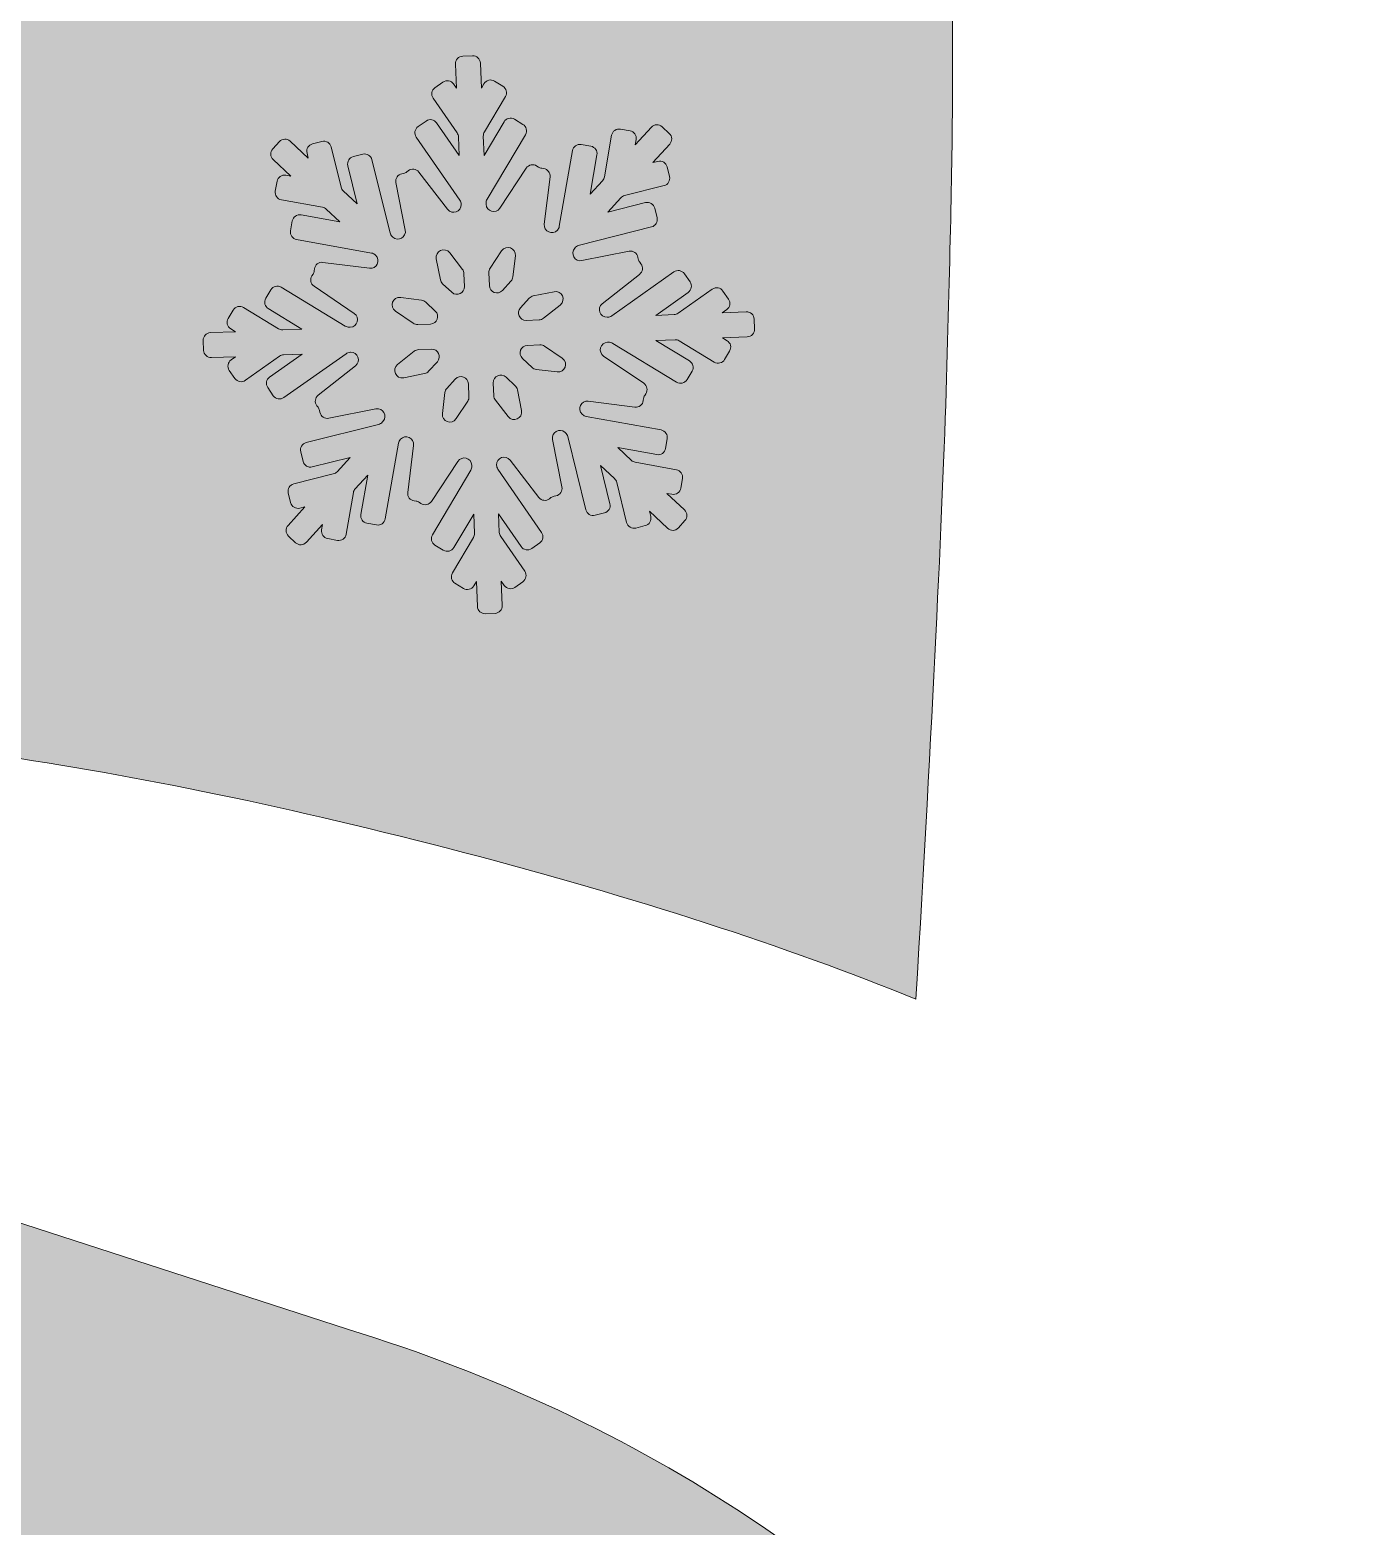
# Model space of a CAD drawing. Header units: millimetres. Extents: x 28 to 188, y -114 to -17.
# Drawn here: x 163.3 to 188.42, y -65.72 to -37.48 of the extents above; entities that cross this region are included whole.
import ezdxf

# ---------------------------------------------------------------- set-up
doc = ezdxf.new("R2010")
doc.units = ezdxf.units.MM
doc.header["$MEASUREMENT"] = 0
doc.layers.add('engraving', color=7, linetype='Continuous')
doc.layers.add('Layer 1', color=7, linetype='Continuous')

msp = doc.modelspace()

# ---------------------------------------------------------------- hatches: boundary and pattern name
at = {"layer": 'Layer 1'}
h = msp.add_hatch(color=2, dxfattribs=at)
h.dxf.hatch_style = 2
edge = h.paths.add_edge_path()
edge.add_spline(control_points=[(186.9, -77.701), (185.937, -75.24), (184.61, -72.989), (182.918, -70.95), (181.225, -68.912), (179.224, -67.123), (176.917, -65.583), (174.609, -64.045), (172.07, -62.853), (169.299, -62.005), (169.299, -62.005), (156.143, -57.736), (156.143, -57.736), (155.295, -57.198), (154.585, -56.466), (154.008, -55.543), (153.432, -54.619), (153.564, -53.736), (154.412, -52.888), (155.488, -52.042), (156.738, -51.503), (158.162, -51.272), (159.586, -51.042), (161.066, -51.004), (162.606, -51.157), (165.298, -51.543), (168.261, -52.158), (171.493, -53.004), (174.724, -53.851), (177.569, -54.774), (180.032, -55.773), (180.34, -50.542), (180.533, -46.638), (180.61, -44.059), (180.686, -41.483), (180.725, -39.559), (180.725, -38.289), (180.725, -37.019), (180.725, -36.078), (180.725, -35.462), (180.725, -34.847), (180.801, -33.885), (180.956, -32.576), (176.802, -31.116), (172.704, -30.134), (168.665, -29.633), (166.954, -29.421), (165.24, -29.272), (163.522, -29.178), (162.804, -28.646), (161.938, -28.303), (160.997, -28.231), (162.502, -27.116), (163.481, -25.332), (163.481, -23.316), (163.481, -19.935), (160.741, -17.195), (157.361, -17.195), (153.98, -17.195), (151.24, -19.935), (151.24, -23.316), (151.24, -25.332), (152.22, -27.116), (153.725, -28.231), (152.55, -28.321), (151.491, -28.831), (150.693, -29.608), (149.341, -29.831), (147.966, -30.125), (146.565, -30.499), (143.409, -31.269), (140.696, -32.403), (138.428, -33.903), (136.158, -35.403), (134.273, -37.135), (132.773, -39.097), (131.273, -41.059), (130.176, -43.194), (129.483, -45.502), (128.791, -47.81), (128.445, -50.196), (128.445, -52.657), (128.445, -55.658), (129.079, -58.659), (130.35, -61.659), (131.618, -64.66), (133.349, -67.45), (135.543, -70.026), (137.736, -72.605), (140.332, -74.874), (143.333, -76.836), (146.333, -78.798), (149.641, -80.202), (153.258, -81.048), (154.104, -81.279), (154.989, -81.568), (155.912, -81.913), (156.835, -82.26), (157.702, -82.683), (158.509, -83.184), (159.317, -83.684), (159.989, -84.299), (160.529, -85.03), (161.066, -85.762), (161.337, -86.587), (161.337, -87.511), (161.182, -88.82), (160.682, -89.723), (159.836, -90.223), (158.989, -90.725), (157.95, -91.013), (156.72, -91.089), (154.719, -91.089), (152.854, -90.782), (151.123, -90.166), (149.392, -89.551), (147.641, -88.896), (145.872, -88.203), (145.872, -88.203), (140.448, -86.242), (140.448, -86.242), (139.293, -85.779), (138.139, -85.337), (136.985, -84.915), (135.831, -84.492), (134.677, -84.088), (133.523, -83.703), (133.523, -83.703), (127.983, -108.516), (127.983, -108.516), (131.446, -109.825), (134.273, -110.824), (136.466, -111.516), (138.659, -112.208), (140.794, -112.786), (142.871, -113.247), (144.64, -113.631), (146.602, -113.899), (148.757, -114.055), (150.91, -114.209), (153.143, -114.247), (155.451, -114.171), (156.68, -114.171), (157.835, -114.15), (158.913, -114.113), (159.989, -114.073), (160.797, -114.015), (161.337, -113.94), (165.261, -113.478), (168.895, -112.497), (172.243, -110.996), (175.59, -109.496), (178.455, -107.534), (180.84, -105.11), (183.224, -102.687), (185.091, -99.842), (186.438, -96.571), (187.783, -93.301), (188.418, -89.628), (188.343, -85.549), (188.343, -82.78), (187.86, -80.164), (186.9, -77.701)], knot_values=[0, 0, 0, 0, 1, 1, 1, 2, 2, 2, 3, 3, 3, 4, 4, 4, 5, 5, 5, 6, 6, 6, 7, 7, 7, 8, 8, 8, 9, 9, 9, 10, 10, 10, 11, 11, 11, 12, 12, 12, 13, 13, 13, 14, 14, 14, 15, 15, 15, 16, 16, 16, 17, 17, 17, 18, 18, 18, 19, 19, 19, 20, 20, 20, 21, 21, 21, 22, 22, 22, 23, 23, 23, 24, 24, 24, 25, 25, 25, 26, 26, 26, 27, 27, 27, 28, 28, 28, 29, 29, 29, 30, 30, 30, 31, 31, 31, 32, 32, 32, 33, 33, 33, 34, 34, 34, 35, 35, 35, 36, 36, 36, 37, 37, 37, 38, 38, 38, 39, 39, 39, 40, 40, 40, 41, 41, 41, 42, 42, 42, 43, 43, 43, 44, 44, 44, 45, 45, 45, 46, 46, 46, 47, 47, 47, 48, 48, 48, 49, 49, 49, 50, 50, 50, 51, 51, 51, 52, 52, 52, 53, 53, 53, 54, 54, 54, 54], degree=3, periodic=1)
edge = h.paths.add_edge_path()
edge.add_spline(control_points=[(153.553, -23.316), (153.553, -21.216), (155.261, -19.508), (157.361, -19.508), (159.46, -19.508), (161.168, -21.216), (161.168, -23.316), (161.168, -25.415), (159.46, -27.123), (157.361, -27.123), (155.261, -27.123), (153.553, -25.415), (153.553, -23.316)], knot_values=[0, 0, 0, 0, 1, 1, 1, 2, 2, 2, 3, 3, 3, 4, 4, 4, 4], degree=3, periodic=1)

# ---------------------------------------------------------------- linework, layer by layer
at = {"layer": 'engraving', "lineweight": 0}
for points, knots in [([(176.978, -42.936), (176.975, -42.857), (176.908, -42.796), (176.83, -42.799), (176.83, -42.799), (176.375, -42.816), (176.375, -42.816), (176.375, -42.816), (176.459, -42.757), (176.459, -42.757), (176.523, -42.711), (176.539, -42.623), (176.494, -42.559), (176.494, -42.559), (176.388, -42.406), (176.388, -42.406), (176.343, -42.34), (176.253, -42.324), (176.188, -42.37), (176.188, -42.37), (175.544, -42.825), (175.544, -42.825), (175.521, -42.841), (175.495, -42.85), (175.467, -42.851), (175.467, -42.851), (175.119, -42.865), (175.119, -42.865), (175.119, -42.865), (175.732, -42.432), (175.732, -42.432), (175.796, -42.387), (175.812, -42.298), (175.767, -42.234), (175.767, -42.234), (175.662, -42.081), (175.662, -42.081), (175.616, -42.015), (175.527, -41.999), (175.462, -42.045), (175.462, -42.045), (174.288, -42.874), (174.288, -42.874), (174.266, -42.89), (174.239, -42.899), (174.212, -42.9), (174.212, -42.9), (174.205, -42.9), (174.205, -42.9), (174.066, -42.906), (174.002, -42.731), (174.111, -42.645), (174.111, -42.645), (174.814, -42.091), (174.814, -42.091), (174.876, -42.043), (174.887, -41.954), (174.839, -41.892), (174.839, -41.892), (174.817, -41.862), (174.817, -41.862), (174.803, -41.845), (174.794, -41.824), (174.79, -41.803), (174.79, -41.803), (174.783, -41.767), (174.783, -41.767), (174.767, -41.689), (174.692, -41.639), (174.615, -41.654), (174.615, -41.654), (173.726, -41.831), (173.726, -41.831), (173.591, -41.858), (173.5, -41.697), (173.593, -41.595), (173.593, -41.595), (173.607, -41.579), (173.607, -41.579), (173.626, -41.558), (173.651, -41.543), (173.678, -41.537), (173.678, -41.537), (175.041, -41.195), (175.041, -41.195), (175.117, -41.176), (175.164, -41.098), (175.145, -41.022), (175.145, -41.022), (175.1, -40.841), (175.1, -40.841), (175.081, -40.764), (175.003, -40.717), (174.926, -40.736), (174.926, -40.736), (174.213, -40.915), (174.213, -40.915), (174.213, -40.915), (174.459, -40.646), (174.459, -40.646), (174.478, -40.625), (174.502, -40.61), (174.529, -40.604), (174.529, -40.604), (175.276, -40.416), (175.276, -40.416), (175.352, -40.397), (175.399, -40.32), (175.38, -40.243), (175.38, -40.243), (175.335, -40.062), (175.335, -40.062), (175.316, -39.985), (175.238, -39.939), (175.162, -39.958), (175.162, -39.958), (175.064, -39.982), (175.064, -39.982), (175.064, -39.982), (175.384, -39.632), (175.384, -39.632), (175.437, -39.574), (175.433, -39.484), (175.376, -39.431), (175.376, -39.431), (175.241, -39.304), (175.241, -39.304), (175.183, -39.25), (175.091, -39.254), (175.038, -39.312), (175.038, -39.312), (174.732, -39.647), (174.732, -39.647), (174.732, -39.647), (174.749, -39.547), (174.749, -39.547), (174.763, -39.47), (174.711, -39.396), (174.634, -39.382), (174.634, -39.382), (174.453, -39.349), (174.453, -39.349), (174.375, -39.335), (174.301, -39.387), (174.287, -39.466), (174.287, -39.466), (174.15, -40.252), (174.15, -40.252), (174.146, -40.278), (174.133, -40.303), (174.115, -40.323), (174.115, -40.323), (173.881, -40.58), (173.881, -40.58), (173.881, -40.58), (174.01, -39.837), (174.01, -39.837), (174.023, -39.76), (173.972, -39.686), (173.895, -39.672), (173.895, -39.672), (173.714, -39.639), (173.714, -39.639), (173.636, -39.625), (173.561, -39.677), (173.548, -39.755), (173.548, -39.755), (173.299, -41.184), (173.299, -41.184), (173.294, -41.211), (173.282, -41.236), (173.264, -41.256), (173.264, -41.256), (173.264, -41.256), (173.264, -41.256), (173.17, -41.359), (172.999, -41.281), (173.016, -41.143), (173.016, -41.143), (173.124, -40.252), (173.124, -40.252), (173.134, -40.174), (173.079, -40.103), (173.001, -40.093), (173.001, -40.093), (172.966, -40.089), (172.966, -40.089), (172.944, -40.086), (172.923, -40.078), (172.904, -40.066), (172.904, -40.066), (172.876, -40.046), (172.876, -40.046), (172.81, -40.002), (172.72, -40.019), (172.676, -40.086), (172.676, -40.086), (172.178, -40.841), (172.178, -40.841), (172.101, -40.956), (171.921, -40.906), (171.916, -40.768), (171.916, -40.768), (171.915, -40.752), (171.915, -40.752), (171.914, -40.724), (171.921, -40.697), (171.935, -40.673), (171.935, -40.673), (172.658, -39.454), (172.658, -39.454), (172.698, -39.386), (172.677, -39.299), (172.61, -39.259), (172.61, -39.259), (172.452, -39.163), (172.452, -39.163), (172.384, -39.121), (172.296, -39.143), (172.255, -39.212), (172.255, -39.212), (171.878, -39.846), (171.878, -39.846), (171.878, -39.846), (171.864, -39.481), (171.864, -39.481), (171.863, -39.454), (171.869, -39.426), (171.884, -39.402), (171.884, -39.402), (172.281, -38.733), (172.281, -38.733), (172.321, -38.666), (172.299, -38.579), (172.232, -38.538), (172.232, -38.538), (172.074, -38.442), (172.074, -38.442), (172.006, -38.401), (171.918, -38.423), (171.877, -38.491), (171.877, -38.491), (171.827, -38.576), (171.827, -38.576), (171.827, -38.576), (171.808, -38.102), (171.808, -38.102), (171.805, -38.023), (171.738, -37.962), (171.66, -37.965), (171.66, -37.965), (171.476, -37.972), (171.476, -37.972), (171.397, -37.975), (171.336, -38.041), (171.339, -38.12), (171.339, -38.12), (171.357, -38.578), (171.357, -38.578), (171.357, -38.578), (171.302, -38.497), (171.302, -38.497), (171.257, -38.432), (171.167, -38.416), (171.102, -38.462), (171.102, -38.462), (170.951, -38.568), (170.951, -38.568), (170.887, -38.613), (170.872, -38.701), (170.916, -38.766), (170.916, -38.766), (171.369, -39.422), (171.369, -39.422), (171.385, -39.444), (171.394, -39.47), (171.395, -39.497), (171.395, -39.497), (171.409, -39.848), (171.409, -39.848), (171.409, -39.848), (170.983, -39.232), (170.983, -39.232), (170.938, -39.166), (170.848, -39.15), (170.783, -39.196), (170.783, -39.196), (170.632, -39.302), (170.632, -39.302), (170.568, -39.348), (170.552, -39.436), (170.597, -39.5), (170.597, -39.5), (171.421, -40.692), (171.421, -40.692), (171.436, -40.715), (171.445, -40.741), (171.446, -40.768), (171.446, -40.768), (171.446, -40.77), (171.446, -40.77), (171.452, -40.91), (171.275, -40.974), (171.19, -40.863), (171.19, -40.863), (170.648, -40.16), (170.648, -40.16), (170.6, -40.097), (170.509, -40.085), (170.447, -40.135), (170.447, -40.135), (170.42, -40.156), (170.42, -40.156), (170.402, -40.17), (170.382, -40.179), (170.36, -40.184), (170.36, -40.184), (170.326, -40.19), (170.326, -40.19), (170.249, -40.206), (170.199, -40.281), (170.214, -40.358), (170.214, -40.358), (170.391, -41.255), (170.391, -41.255), (170.417, -41.391), (170.254, -41.481), (170.153, -41.387), (170.153, -41.387), (170.144, -41.379), (170.144, -41.379), (170.124, -41.36), (170.11, -41.335), (170.103, -41.309), (170.103, -41.309), (169.761, -39.926), (169.761, -39.926), (169.742, -39.85), (169.664, -39.803), (169.588, -39.822), (169.588, -39.822), (169.41, -39.867), (169.41, -39.867), (169.333, -39.886), (169.287, -39.963), (169.306, -40.04), (169.306, -40.04), (169.484, -40.762), (169.484, -40.762), (169.484, -40.762), (169.22, -40.514), (169.22, -40.514), (169.2, -40.496), (169.186, -40.471), (169.179, -40.444), (169.179, -40.444), (168.991, -39.686), (168.991, -39.686), (168.972, -39.609), (168.895, -39.563), (168.818, -39.582), (168.818, -39.582), (168.64, -39.627), (168.64, -39.627), (168.564, -39.646), (168.517, -39.723), (168.536, -39.8), (168.536, -39.8), (168.56, -39.898), (168.56, -39.898), (168.56, -39.898), (168.217, -39.577), (168.217, -39.577), (168.159, -39.522), (168.067, -39.526), (168.014, -39.585), (168.014, -39.585), (167.889, -39.721), (167.889, -39.721), (167.836, -39.779), (167.84, -39.869), (167.897, -39.922), (167.897, -39.922), (168.233, -40.236), (168.233, -40.236), (168.233, -40.236), (168.135, -40.218), (168.135, -40.218), (168.057, -40.204), (167.982, -40.256), (167.969, -40.334), (167.969, -40.334), (167.937, -40.518), (167.937, -40.518), (167.923, -40.595), (167.975, -40.669), (168.052, -40.683), (168.052, -40.683), (168.828, -40.823), (168.828, -40.823), (168.855, -40.828), (168.88, -40.841), (168.9, -40.86), (168.9, -40.86), (169.157, -41.1), (169.157, -41.1), (169.157, -41.1), (168.423, -40.967), (168.423, -40.967), (168.345, -40.953), (168.271, -41.005), (168.257, -41.083), (168.257, -41.083), (168.225, -41.267), (168.225, -41.267), (168.211, -41.344), (168.263, -41.418), (168.34, -41.432), (168.34, -41.432), (169.752, -41.688), (169.752, -41.688), (169.779, -41.692), (169.804, -41.705), (169.824, -41.724), (169.824, -41.724), (169.831, -41.73), (169.831, -41.73), (169.932, -41.825), (169.853, -41.994), (169.715, -41.976), (169.715, -41.976), (168.836, -41.864), (168.836, -41.864), (168.757, -41.854), (168.685, -41.91), (168.676, -41.989), (168.676, -41.989), (168.671, -42.025), (168.671, -42.025), (168.669, -42.047), (168.661, -42.068), (168.649, -42.086), (168.649, -42.086), (168.629, -42.117), (168.629, -42.117), (168.586, -42.182), (168.603, -42.27), (168.668, -42.314), (168.668, -42.314), (169.425, -42.827), (169.425, -42.827), (169.54, -42.905), (169.489, -43.083), (169.351, -43.089), (169.351, -43.089), (169.333, -43.089), (169.333, -43.089), (169.305, -43.09), (169.277, -43.083), (169.253, -43.068), (169.253, -43.068), (168.048, -42.335), (168.048, -42.335), (167.98, -42.293), (167.892, -42.315), (167.851, -42.384), (167.851, -42.384), (167.756, -42.543), (167.756, -42.543), (167.717, -42.611), (167.738, -42.698), (167.805, -42.738), (167.805, -42.738), (168.438, -43.124), (168.438, -43.124), (168.438, -43.124), (168.077, -43.138), (168.077, -43.138), (168.049, -43.139), (168.022, -43.132), (167.998, -43.117), (167.998, -43.117), (167.338, -42.715), (167.338, -42.715), (167.27, -42.674), (167.181, -42.696), (167.14, -42.764), (167.14, -42.764), (167.046, -42.924), (167.046, -42.924), (167.006, -42.991), (167.027, -43.078), (167.094, -43.119), (167.094, -43.119), (167.183, -43.173), (167.183, -43.173), (167.183, -43.173), (166.713, -43.191), (166.713, -43.191), (166.634, -43.194), (166.573, -43.26), (166.576, -43.339), (166.576, -43.339), (166.583, -43.526), (166.583, -43.526), (166.586, -43.605), (166.653, -43.666), (166.732, -43.663), (166.732, -43.663), (167.186, -43.645), (167.186, -43.645), (167.186, -43.645), (167.102, -43.705), (167.102, -43.705), (167.038, -43.75), (167.022, -43.838), (167.067, -43.903), (167.067, -43.903), (167.173, -44.056), (167.173, -44.056), (167.218, -44.121), (167.308, -44.137), (167.373, -44.091), (167.373, -44.091), (168.017, -43.636), (168.017, -43.636), (168.04, -43.62), (168.067, -43.611), (168.094, -43.61), (168.094, -43.61), (168.442, -43.597), (168.442, -43.597), (168.442, -43.597), (167.829, -44.03), (167.829, -44.03), (167.765, -44.075), (167.749, -44.163), (167.794, -44.228), (167.794, -44.228), (167.899, -44.381), (167.899, -44.381), (167.945, -44.446), (168.035, -44.462), (168.099, -44.416), (168.099, -44.416), (169.273, -43.588), (169.273, -43.588), (169.295, -43.572), (169.322, -43.563), (169.35, -43.561), (169.35, -43.561), (169.356, -43.561), (169.356, -43.561), (169.495, -43.556), (169.559, -43.731), (169.45, -43.816), (169.45, -43.816), (168.747, -44.37), (168.747, -44.37), (168.685, -44.419), (168.674, -44.508), (168.722, -44.57), (168.722, -44.57), (168.745, -44.599), (168.745, -44.599), (168.758, -44.617), (168.767, -44.637), (168.771, -44.659), (168.771, -44.659), (168.779, -44.695), (168.779, -44.695), (168.794, -44.772), (168.869, -44.823), (168.947, -44.807), (168.947, -44.807), (169.835, -44.63), (169.835, -44.63), (169.971, -44.603), (170.062, -44.765), (169.969, -44.867), (169.969, -44.867), (169.954, -44.883), (169.954, -44.883), (169.935, -44.903), (169.91, -44.918), (169.883, -44.925), (169.883, -44.925), (168.52, -45.267), (168.52, -45.267), (168.444, -45.286), (168.398, -45.363), (168.417, -45.44), (168.417, -45.44), (168.461, -45.621), (168.461, -45.621), (168.48, -45.698), (168.558, -45.744), (168.635, -45.725), (168.635, -45.725), (169.348, -45.546), (169.348, -45.546), (169.348, -45.546), (169.102, -45.816), (169.102, -45.816), (169.084, -45.836), (169.059, -45.851), (169.032, -45.858), (169.032, -45.858), (168.285, -46.045), (168.285, -46.045), (168.209, -46.064), (168.162, -46.142), (168.181, -46.218), (168.181, -46.218), (168.226, -46.399), (168.226, -46.399), (168.245, -46.476), (168.323, -46.523), (168.399, -46.504), (168.399, -46.504), (168.497, -46.479), (168.497, -46.479), (168.497, -46.479), (168.177, -46.83), (168.177, -46.83), (168.124, -46.888), (168.128, -46.977), (168.185, -47.031), (168.185, -47.031), (168.32, -47.157), (168.32, -47.157), (168.378, -47.211), (168.47, -47.208), (168.523, -47.149), (168.523, -47.149), (168.829, -46.814), (168.829, -46.814), (168.829, -46.814), (168.812, -46.914), (168.812, -46.914), (168.798, -46.992), (168.85, -47.065), (168.927, -47.079), (168.927, -47.079), (169.108, -47.112), (169.108, -47.112), (169.186, -47.126), (169.26, -47.074), (169.274, -46.996), (169.274, -46.996), (169.411, -46.21), (169.411, -46.21), (169.416, -46.183), (169.428, -46.158), (169.446, -46.138), (169.446, -46.138), (169.681, -45.881), (169.681, -45.881), (169.681, -45.881), (169.551, -46.624), (169.551, -46.624), (169.538, -46.702), (169.589, -46.776), (169.666, -46.79), (169.666, -46.79), (169.847, -46.822), (169.847, -46.822), (169.925, -46.836), (170, -46.784), (170.013, -46.706), (170.013, -46.706), (170.262, -45.277), (170.262, -45.277), (170.267, -45.25), (170.279, -45.225), (170.298, -45.205), (170.298, -45.205), (170.298, -45.205), (170.298, -45.205), (170.391, -45.102), (170.562, -45.181), (170.545, -45.319), (170.545, -45.319), (170.437, -46.209), (170.437, -46.209), (170.427, -46.287), (170.483, -46.358), (170.561, -46.368), (170.561, -46.368), (170.595, -46.372), (170.595, -46.372), (170.617, -46.375), (170.638, -46.383), (170.657, -46.396), (170.657, -46.396), (170.685, -46.415), (170.685, -46.415), (170.751, -46.46), (170.841, -46.442), (170.885, -46.376), (170.885, -46.376), (171.383, -45.621), (171.383, -45.621), (171.46, -45.505), (171.64, -45.555), (171.645, -45.694), (171.645, -45.694), (171.646, -45.71), (171.646, -45.71), (171.647, -45.737), (171.64, -45.765), (171.626, -45.788), (171.626, -45.788), (170.903, -47.008), (170.903, -47.008), (170.863, -47.075), (170.884, -47.162), (170.951, -47.203), (170.951, -47.203), (171.109, -47.299), (171.109, -47.299), (171.177, -47.34), (171.266, -47.318), (171.306, -47.25), (171.306, -47.25), (171.683, -46.615), (171.683, -46.615), (171.683, -46.615), (171.697, -46.98), (171.697, -46.98), (171.699, -47.008), (171.692, -47.035), (171.678, -47.059), (171.678, -47.059), (171.281, -47.728), (171.281, -47.728), (171.241, -47.796), (171.262, -47.883), (171.329, -47.923), (171.329, -47.923), (171.487, -48.019), (171.487, -48.019), (171.555, -48.061), (171.644, -48.039), (171.684, -47.97), (171.684, -47.97), (171.734, -47.886), (171.734, -47.886), (171.734, -47.886), (171.753, -48.36), (171.753, -48.36), (171.756, -48.439), (171.823, -48.5), (171.902, -48.497), (171.902, -48.497), (172.085, -48.49), (172.085, -48.49), (172.164, -48.487), (172.225, -48.42), (172.222, -48.341), (172.222, -48.341), (172.204, -47.884), (172.204, -47.884), (172.204, -47.884), (172.259, -47.964), (172.259, -47.964), (172.305, -48.03), (172.394, -48.046), (172.459, -48), (172.459, -48), (172.61, -47.894), (172.61, -47.894), (172.674, -47.849), (172.69, -47.76), (172.645, -47.696), (172.645, -47.696), (172.192, -47.04), (172.192, -47.04), (172.176, -47.017), (172.168, -46.991), (172.166, -46.964), (172.166, -46.964), (172.152, -46.613), (172.152, -46.613), (172.152, -46.613), (172.578, -47.23), (172.578, -47.23), (172.624, -47.295), (172.714, -47.311), (172.779, -47.265), (172.779, -47.265), (172.929, -47.159), (172.929, -47.159), (172.993, -47.114), (173.009, -47.026), (172.964, -46.961), (172.964, -46.961), (172.14, -45.769), (172.14, -45.769), (172.125, -45.747), (172.116, -45.721), (172.115, -45.694), (172.115, -45.694), (172.115, -45.691), (172.115, -45.691), (172.109, -45.552), (172.286, -45.488), (172.371, -45.599), (172.371, -45.599), (172.913, -46.302), (172.913, -46.302), (172.961, -46.365), (173.052, -46.376), (173.114, -46.327), (173.114, -46.327), (173.141, -46.306), (173.141, -46.306), (173.159, -46.292), (173.179, -46.282), (173.202, -46.278), (173.202, -46.278), (173.235, -46.271), (173.235, -46.271), (173.312, -46.256), (173.363, -46.181), (173.347, -46.104), (173.347, -46.104), (173.171, -45.207), (173.171, -45.207), (173.144, -45.071), (173.307, -44.98), (173.408, -45.075), (173.408, -45.075), (173.417, -45.083), (173.417, -45.083), (173.437, -45.102), (173.452, -45.126), (173.458, -45.153), (173.458, -45.153), (173.8, -46.535), (173.8, -46.535), (173.819, -46.612), (173.897, -46.659), (173.973, -46.639), (173.973, -46.639), (174.151, -46.595), (174.151, -46.595), (174.228, -46.575), (174.274, -46.498), (174.255, -46.422), (174.255, -46.422), (174.077, -45.7), (174.077, -45.7), (174.077, -45.7), (174.341, -45.947), (174.341, -45.947), (174.361, -45.966), (174.376, -45.99), (174.382, -46.017), (174.382, -46.017), (174.57, -46.775), (174.57, -46.775), (174.589, -46.852), (174.667, -46.899), (174.743, -46.88), (174.743, -46.88), (174.921, -46.835), (174.921, -46.835), (174.998, -46.816), (175.044, -46.738), (175.025, -46.662), (175.025, -46.662), (175.001, -46.564), (175.001, -46.564), (175.001, -46.564), (175.344, -46.885), (175.344, -46.885), (175.402, -46.939), (175.494, -46.936), (175.547, -46.877), (175.547, -46.877), (175.672, -46.74), (175.672, -46.74), (175.725, -46.682), (175.721, -46.593), (175.664, -46.539), (175.664, -46.539), (175.328, -46.226), (175.328, -46.226), (175.328, -46.226), (175.426, -46.243), (175.426, -46.243), (175.504, -46.257), (175.579, -46.205), (175.593, -46.127), (175.593, -46.127), (175.625, -45.943), (175.625, -45.943), (175.638, -45.866), (175.587, -45.792), (175.509, -45.778), (175.509, -45.778), (174.733, -45.638), (174.733, -45.638), (174.706, -45.633), (174.681, -45.621), (174.661, -45.602), (174.661, -45.602), (174.404, -45.362), (174.404, -45.362), (174.404, -45.362), (175.138, -45.494), (175.138, -45.494), (175.216, -45.508), (175.291, -45.456), (175.304, -45.378), (175.304, -45.378), (175.336, -45.194), (175.336, -45.194), (175.35, -45.117), (175.298, -45.043), (175.221, -45.029), (175.221, -45.029), (173.809, -44.774), (173.809, -44.774), (173.782, -44.769), (173.757, -44.757), (173.737, -44.738), (173.737, -44.738), (173.73, -44.731), (173.73, -44.731), (173.629, -44.637), (173.708, -44.468), (173.846, -44.485), (173.846, -44.485), (174.726, -44.597), (174.726, -44.597), (174.804, -44.607), (174.876, -44.551), (174.885, -44.473), (174.885, -44.473), (174.89, -44.437), (174.89, -44.437), (174.892, -44.415), (174.9, -44.394), (174.912, -44.375), (174.912, -44.375), (174.933, -44.345), (174.933, -44.345), (174.976, -44.279), (174.958, -44.192), (174.893, -44.148), (174.893, -44.148), (174.136, -43.634), (174.136, -43.634), (174.022, -43.557), (174.073, -43.378), (174.211, -43.373), (174.211, -43.373), (174.228, -43.372), (174.228, -43.372), (174.256, -43.371), (174.284, -43.378), (174.308, -43.393), (174.308, -43.393), (175.513, -44.127), (175.513, -44.127), (175.581, -44.168), (175.669, -44.146), (175.71, -44.078), (175.71, -44.078), (175.805, -43.918), (175.805, -43.918), (175.845, -43.851), (175.823, -43.764), (175.756, -43.723), (175.756, -43.723), (175.123, -43.338), (175.123, -43.338), (175.123, -43.338), (175.484, -43.324), (175.484, -43.324), (175.512, -43.323), (175.54, -43.33), (175.564, -43.344), (175.564, -43.344), (176.224, -43.746), (176.224, -43.746), (176.292, -43.788), (176.38, -43.766), (176.421, -43.697), (176.421, -43.697), (176.515, -43.538), (176.515, -43.538), (176.555, -43.47), (176.534, -43.383), (176.467, -43.343), (176.467, -43.343), (176.379, -43.289), (176.379, -43.289), (176.379, -43.289), (176.848, -43.271), (176.848, -43.271), (176.927, -43.268), (176.989, -43.201), (176.985, -43.122), (176.985, -43.122), (176.978, -42.936), (176.978, -42.936)], [0, 0, 0, 0, 1, 1, 1, 2, 2, 2, 3, 3, 3, 4, 4, 4, 5, 5, 5, 6, 6, 6, 7, 7, 7, 8, 8, 8, 9, 9, 9, 10, 10, 10, 11, 11, 11, 12, 12, 12, 13, 13, 13, 14, 14, 14, 15, 15, 15, 16, 16, 16, 17, 17, 17, 18, 18, 18, 19, 19, 19, 20, 20, 20, 21, 21, 21, 22, 22, 22, 23, 23, 23, 24, 24, 24, 25, 25, 25, 26, 26, 26, 27, 27, 27, 28, 28, 28, 29, 29, 29, 30, 30, 30, 31, 31, 31, 32, 32, 32, 33, 33, 33, 34, 34, 34, 35, 35, 35, 36, 36, 36, 37, 37, 37, 38, 38, 38, 39, 39, 39, 40, 40, 40, 41, 41, 41, 42, 42, 42, 43, 43, 43, 44, 44, 44, 45, 45, 45, 46, 46, 46, 47, 47, 47, 48, 48, 48, 49, 49, 49, 50, 50, 50, 51, 51, 51, 52, 52, 52, 53, 53, 53, 54, 54, 54, 55, 55, 55, 56, 56, 56, 57, 57, 57, 58, 58, 58, 59, 59, 59, 60, 60, 60, 61, 61, 61, 62, 62, 62, 63, 63, 63, 64, 64, 64, 65, 65, 65, 66, 66, 66, 67, 67, 67, 68, 68, 68, 69, 69, 69, 70, 70, 70, 71, 71, 71, 72, 72, 72, 73, 73, 73, 74, 74, 74, 75, 75, 75, 76, 76, 76, 77, 77, 77, 78, 78, 78, 79, 79, 79, 80, 80, 80, 81, 81, 81, 82, 82, 82, 83, 83, 83, 84, 84, 84, 85, 85, 85, 86, 86, 86, 87, 87, 87, 88, 88, 88, 89, 89, 89, 90, 90, 90, 91, 91, 91, 92, 92, 92, 93, 93, 93, 94, 94, 94, 95, 95, 95, 96, 96, 96, 97, 97, 97, 98, 98, 98, 99, 99, 99, 100, 100, 100, 101, 101, 101, 102, 102, 102, 103, 103, 103, 104, 104, 104, 105, 105, 105, 106, 106, 106, 107, 107, 107, 108, 108, 108, 109, 109, 109, 110, 110, 110, 111, 111, 111, 112, 112, 112, 113, 113, 113, 114, 114, 114, 115, 115, 115, 116, 116, 116, 117, 117, 117, 118, 118, 118, 119, 119, 119, 120, 120, 120, 121, 121, 121, 122, 122, 122, 123, 123, 123, 124, 124, 124, 125, 125, 125, 126, 126, 126, 127, 127, 127, 128, 128, 128, 129, 129, 129, 130, 130, 130, 131, 131, 131, 132, 132, 132, 133, 133, 133, 134, 134, 134, 135, 135, 135, 136, 136, 136, 137, 137, 137, 138, 138, 138, 139, 139, 139, 140, 140, 140, 141, 141, 141, 142, 142, 142, 143, 143, 143, 144, 144, 144, 145, 145, 145, 146, 146, 146, 147, 147, 147, 148, 148, 148, 149, 149, 149, 150, 150, 150, 151, 151, 151, 152, 152, 152, 153, 153, 153, 154, 154, 154, 155, 155, 155, 156, 156, 156, 157, 157, 157, 158, 158, 158, 159, 159, 159, 160, 160, 160, 161, 161, 161, 162, 162, 162, 163, 163, 163, 164, 164, 164, 165, 165, 165, 166, 166, 166, 167, 167, 167, 168, 168, 168, 169, 169, 169, 170, 170, 170, 171, 171, 171, 172, 172, 172, 173, 173, 173, 174, 174, 174, 175, 175, 175, 176, 176, 176, 177, 177, 177, 178, 178, 178, 179, 179, 179, 180, 180, 180, 181, 181, 181, 182, 182, 182, 183, 183, 183, 184, 184, 184, 185, 185, 185, 186, 186, 186, 187, 187, 187, 188, 188, 188, 189, 189, 189, 190, 190, 190, 191, 191, 191, 192, 192, 192, 193, 193, 193, 194, 194, 194, 195, 195, 195, 196, 196, 196, 197, 197, 197, 198, 198, 198, 199, 199, 199, 200, 200, 200, 201, 201, 201, 202, 202, 202, 203, 203, 203, 204, 204, 204, 205, 205, 205, 206, 206, 206, 207, 207, 207, 208, 208, 208, 209, 209, 209, 210, 210, 210, 211, 211, 211, 212, 212, 212, 213, 213, 213, 214, 214, 214, 215, 215, 215, 216, 216, 216, 217, 217, 217, 218, 218, 218, 219, 219, 219, 220, 220, 220, 221, 221, 221, 222, 222, 222, 223, 223, 223, 224, 224, 224, 225, 225, 225, 226, 226, 226, 227, 227, 227, 228, 228, 228, 229, 229, 229, 230, 230, 230, 231, 231, 231, 232, 232, 232, 233, 233, 233, 234, 234, 234, 235, 235, 235, 236, 236, 236, 237, 237, 237, 238, 238, 238, 239, 239, 239, 240, 240, 240, 241, 241, 241, 242, 242, 242, 243, 243, 243, 244, 244, 244, 245, 245, 245, 246, 246, 246, 247, 247, 247, 248, 248, 248, 249, 249, 249, 250, 250, 250, 251, 251, 251, 252, 252, 252, 253, 253, 253, 254, 254, 254, 255, 255, 255, 256, 256, 256, 257, 257, 257, 258, 258, 258, 259, 259, 259, 260, 260, 260, 261, 261, 261, 262, 262, 262, 263, 263, 263, 264, 264, 264, 265, 265, 265, 266, 266, 266, 267, 267, 267, 268, 268, 268, 269, 269, 269, 270, 270, 270, 271, 271, 271, 272, 272, 272, 273, 273, 273, 274, 274, 274, 275, 275, 275, 276, 276, 276, 277, 277, 277, 278, 278, 278, 279, 279, 279, 280, 280, 280, 281, 281, 281, 282, 282, 282, 283, 283, 283, 284, 284, 284, 285, 285, 285, 286, 286, 286, 287, 287, 287, 288, 288, 288, 289, 289, 289, 290, 290, 290, 291, 291, 291, 292, 292, 292, 293, 293, 293, 294, 294, 294, 295, 295, 295, 296, 296, 296, 297, 297, 297, 298, 298, 298, 299, 299, 299, 300, 300, 300, 301, 301, 301, 302, 302, 302, 303, 303, 303, 304, 304, 304, 305, 305, 305, 306, 306, 306, 307, 307, 307, 308, 308, 308, 309, 309, 309, 310, 310, 310, 311, 311, 311, 312, 312, 312, 313, 313, 313, 314, 314, 314, 315, 315, 315, 316, 316, 316, 317, 317, 317, 318, 318, 318, 319, 319, 319, 320, 320, 320, 321, 321, 321, 322, 322, 322, 323, 323, 323, 324, 324, 324, 325, 325, 325, 326, 326, 326, 327, 327, 327, 328, 328, 328, 329, 329, 329, 330, 330, 330, 331, 331, 331, 332, 332, 332, 333, 333, 333, 334, 334, 334, 335, 335, 335, 336, 336, 336, 336]), ([(171.23, -41.685), (171.23, -41.685), (171.47, -41.996), (171.47, -41.996), (171.488, -42.02), (171.498, -42.048), (171.499, -42.078), (171.499, -42.078), (171.509, -42.32), (171.509, -42.32), (171.514, -42.447), (171.362, -42.517), (171.268, -42.43), (171.268, -42.43), (171.096, -42.269), (171.096, -42.269), (171.074, -42.248), (171.06, -42.221), (171.054, -42.192), (171.054, -42.192), (170.976, -41.8), (170.976, -41.8), (170.947, -41.652), (171.138, -41.566), (171.23, -41.685)], [0, 0, 0, 0, 1, 1, 1, 2, 2, 2, 3, 3, 3, 4, 4, 4, 5, 5, 5, 6, 6, 6, 7, 7, 7, 8, 8, 8, 8]), ([(171.978, -42.303), (171.978, -42.303), (171.968, -42.061), (171.968, -42.061), (171.967, -42.031), (171.975, -42.001), (171.992, -41.976), (171.992, -41.976), (172.209, -41.647), (172.209, -41.647), (172.292, -41.521), (172.489, -41.593), (172.47, -41.743), (172.47, -41.743), (172.422, -42.139), (172.422, -42.139), (172.419, -42.169), (172.406, -42.196), (172.386, -42.218), (172.386, -42.218), (172.226, -42.393), (172.226, -42.393), (172.14, -42.487), (171.983, -42.43), (171.978, -42.303)], [0, 0, 0, 0, 1, 1, 1, 2, 2, 2, 3, 3, 3, 4, 4, 4, 5, 5, 5, 6, 6, 6, 7, 7, 7, 8, 8, 8, 8]), ([(170.541, -43.015), (170.541, -43.015), (170.206, -42.787), (170.206, -42.787), (170.081, -42.703), (170.155, -42.508), (170.304, -42.527), (170.304, -42.527), (170.698, -42.577), (170.698, -42.577), (170.727, -42.581), (170.755, -42.594), (170.777, -42.615), (170.777, -42.615), (170.957, -42.783), (170.957, -42.783), (171.05, -42.869), (170.992, -43.025), (170.865, -43.03), (170.865, -43.03), (170.627, -43.039), (170.627, -43.039), (170.596, -43.04), (170.566, -43.032), (170.541, -43.015)], [0, 0, 0, 0, 1, 1, 1, 2, 2, 2, 3, 3, 3, 4, 4, 4, 5, 5, 5, 6, 6, 6, 7, 7, 7, 8, 8, 8, 8]), ([(172.565, -42.72), (172.565, -42.72), (172.73, -42.54), (172.73, -42.54), (172.75, -42.518), (172.778, -42.502), (172.807, -42.496), (172.807, -42.496), (173.2, -42.418), (173.2, -42.418), (173.347, -42.389), (173.434, -42.577), (173.316, -42.67), (173.316, -42.67), (173, -42.92), (173, -42.92), (172.976, -42.938), (172.947, -42.949), (172.917, -42.95), (172.917, -42.95), (172.676, -42.96), (172.676, -42.96), (172.55, -42.964), (172.48, -42.814), (172.565, -42.72)], [0, 0, 0, 0, 1, 1, 1, 2, 2, 2, 3, 3, 3, 4, 4, 4, 5, 5, 5, 6, 6, 6, 7, 7, 7, 8, 8, 8, 8]), ([(173.02, -43.447), (173.02, -43.447), (173.355, -43.674), (173.355, -43.674), (173.48, -43.759), (173.406, -43.953), (173.257, -43.934), (173.257, -43.934), (172.864, -43.884), (172.864, -43.884), (172.834, -43.88), (172.806, -43.867), (172.784, -43.847), (172.784, -43.847), (172.604, -43.679), (172.604, -43.679), (172.512, -43.592), (172.57, -43.437), (172.696, -43.432), (172.696, -43.432), (172.934, -43.422), (172.934, -43.422), (172.965, -43.421), (172.995, -43.43), (173.02, -43.447)], [0, 0, 0, 0, 1, 1, 1, 2, 2, 2, 3, 3, 3, 4, 4, 4, 5, 5, 5, 6, 6, 6, 7, 7, 7, 8, 8, 8, 8]), ([(170.996, -43.741), (170.996, -43.741), (170.831, -43.921), (170.831, -43.921), (170.811, -43.944), (170.784, -43.959), (170.754, -43.965), (170.754, -43.965), (170.361, -44.044), (170.361, -44.044), (170.214, -44.073), (170.127, -43.884), (170.245, -43.791), (170.245, -43.791), (170.561, -43.542), (170.561, -43.542), (170.585, -43.523), (170.614, -43.513), (170.644, -43.511), (170.644, -43.511), (170.885, -43.502), (170.885, -43.502), (171.012, -43.497), (171.081, -43.647), (170.996, -43.741)], [0, 0, 0, 0, 1, 1, 1, 2, 2, 2, 3, 3, 3, 4, 4, 4, 5, 5, 5, 6, 6, 6, 7, 7, 7, 8, 8, 8, 8]), ([(171.583, -44.159), (171.583, -44.159), (171.593, -44.401), (171.593, -44.401), (171.594, -44.431), (171.586, -44.46), (171.57, -44.485), (171.57, -44.485), (171.352, -44.815), (171.352, -44.815), (171.269, -44.941), (171.073, -44.868), (171.091, -44.719), (171.091, -44.719), (171.139, -44.322), (171.139, -44.322), (171.143, -44.293), (171.155, -44.265), (171.175, -44.243), (171.175, -44.243), (171.335, -44.068), (171.335, -44.068), (171.421, -43.974), (171.578, -44.031), (171.583, -44.159)], [0, 0, 0, 0, 1, 1, 1, 2, 2, 2, 3, 3, 3, 4, 4, 4, 5, 5, 5, 6, 6, 6, 7, 7, 7, 8, 8, 8, 8]), ([(172.331, -44.776), (172.331, -44.776), (172.092, -44.465), (172.092, -44.465), (172.074, -44.442), (172.063, -44.413), (172.062, -44.384), (172.062, -44.384), (172.052, -44.142), (172.052, -44.142), (172.047, -44.014), (172.199, -43.944), (172.293, -44.032), (172.293, -44.032), (172.465, -44.193), (172.465, -44.193), (172.487, -44.213), (172.502, -44.24), (172.507, -44.27), (172.507, -44.27), (172.585, -44.661), (172.585, -44.661), (172.614, -44.81), (172.423, -44.896), (172.331, -44.776)], [0, 0, 0, 0, 1, 1, 1, 2, 2, 2, 3, 3, 3, 4, 4, 4, 5, 5, 5, 6, 6, 6, 7, 7, 7, 8, 8, 8, 8])]:
    msp.add_open_spline(points, degree=3, knots=knots, dxfattribs=at)
at = {"layer": 'Layer 1', "lineweight": 0}
msp.add_open_spline([(186.9, -77.701), (185.937, -75.24), (184.61, -72.989), (182.918, -70.95), (181.225, -68.912), (179.224, -67.123), (176.917, -65.583), (174.609, -64.045), (172.07, -62.853), (169.299, -62.005), (169.299, -62.005), (156.143, -57.736), (156.143, -57.736), (155.295, -57.198), (154.585, -56.466), (154.008, -55.543), (153.432, -54.619), (153.564, -53.736), (154.412, -52.888), (155.488, -52.042), (156.738, -51.503), (158.162, -51.272), (159.586, -51.042), (161.066, -51.004), (162.606, -51.157), (165.298, -51.543), (168.261, -52.158), (171.493, -53.004), (174.724, -53.851), (177.569, -54.774), (180.032, -55.773), (180.34, -50.542), (180.533, -46.638), (180.61, -44.059), (180.686, -41.483), (180.725, -39.559), (180.725, -38.289), (180.725, -37.019), (180.725, -36.078), (180.725, -35.462), (180.725, -34.847), (180.801, -33.885), (180.956, -32.576), (176.802, -31.116), (172.704, -30.134), (168.665, -29.633), (166.954, -29.421), (165.24, -29.272), (163.522, -29.178), (162.804, -28.646), (161.938, -28.303), (160.997, -28.231), (162.502, -27.116), (163.481, -25.332), (163.481, -23.316), (163.481, -19.935), (160.741, -17.195), (157.361, -17.195), (153.98, -17.195), (151.24, -19.935), (151.24, -23.316), (151.24, -25.332), (152.22, -27.116), (153.725, -28.231), (152.55, -28.321), (151.491, -28.831), (150.693, -29.608), (149.341, -29.831), (147.966, -30.125), (146.565, -30.499), (143.409, -31.269), (140.696, -32.403), (138.428, -33.903), (136.158, -35.403), (134.273, -37.135), (132.773, -39.097), (131.273, -41.059), (130.176, -43.194), (129.483, -45.502), (128.791, -47.81), (128.445, -50.196), (128.445, -52.657), (128.445, -55.658), (129.079, -58.659), (130.35, -61.659), (131.618, -64.66), (133.349, -67.45), (135.543, -70.026), (137.736, -72.605), (140.332, -74.874), (143.333, -76.836), (146.333, -78.798), (149.641, -80.202), (153.258, -81.048), (154.104, -81.279), (154.989, -81.568), (155.912, -81.913), (156.835, -82.26), (157.702, -82.683), (158.509, -83.184), (159.317, -83.684), (159.989, -84.299), (160.529, -85.03), (161.066, -85.762), (161.337, -86.587), (161.337, -87.511), (161.182, -88.82), (160.682, -89.723), (159.836, -90.223), (158.989, -90.725), (157.95, -91.013), (156.72, -91.089), (154.719, -91.089), (152.854, -90.782), (151.123, -90.166), (149.392, -89.551), (147.641, -88.896), (145.872, -88.203), (145.872, -88.203), (140.448, -86.242), (140.448, -86.242), (139.293, -85.779), (138.139, -85.337), (136.985, -84.915), (135.831, -84.492), (134.677, -84.088), (133.523, -83.703), (133.523, -83.703), (127.983, -108.516), (127.983, -108.516), (131.446, -109.825), (134.273, -110.824), (136.466, -111.516), (138.659, -112.208), (140.794, -112.786), (142.871, -113.247), (144.64, -113.631), (146.602, -113.899), (148.757, -114.055), (150.91, -114.209), (153.143, -114.247), (155.451, -114.171), (156.68, -114.171), (157.835, -114.15), (158.913, -114.113), (159.989, -114.073), (160.797, -114.015), (161.337, -113.94), (165.261, -113.478), (168.895, -112.497), (172.243, -110.996), (175.59, -109.496), (178.455, -107.534), (180.84, -105.11), (183.224, -102.687), (185.091, -99.842), (186.438, -96.571), (187.783, -93.301), (188.418, -89.628), (188.343, -85.549), (188.343, -82.78), (187.86, -80.164), (186.9, -77.701)], degree=3, knots=[0, 0, 0, 0, 1, 1, 1, 2, 2, 2, 3, 3, 3, 4, 4, 4, 5, 5, 5, 6, 6, 6, 7, 7, 7, 8, 8, 8, 9, 9, 9, 10, 10, 10, 11, 11, 11, 12, 12, 12, 13, 13, 13, 14, 14, 14, 15, 15, 15, 16, 16, 16, 17, 17, 17, 18, 18, 18, 19, 19, 19, 20, 20, 20, 21, 21, 21, 22, 22, 22, 23, 23, 23, 24, 24, 24, 25, 25, 25, 26, 26, 26, 27, 27, 27, 28, 28, 28, 29, 29, 29, 30, 30, 30, 31, 31, 31, 32, 32, 32, 33, 33, 33, 34, 34, 34, 35, 35, 35, 36, 36, 36, 37, 37, 37, 38, 38, 38, 39, 39, 39, 40, 40, 40, 41, 41, 41, 42, 42, 42, 43, 43, 43, 44, 44, 44, 45, 45, 45, 46, 46, 46, 47, 47, 47, 48, 48, 48, 49, 49, 49, 50, 50, 50, 51, 51, 51, 52, 52, 52, 53, 53, 53, 54, 54, 54, 54], dxfattribs=at)

doc.saveas('drawing.dxf')
